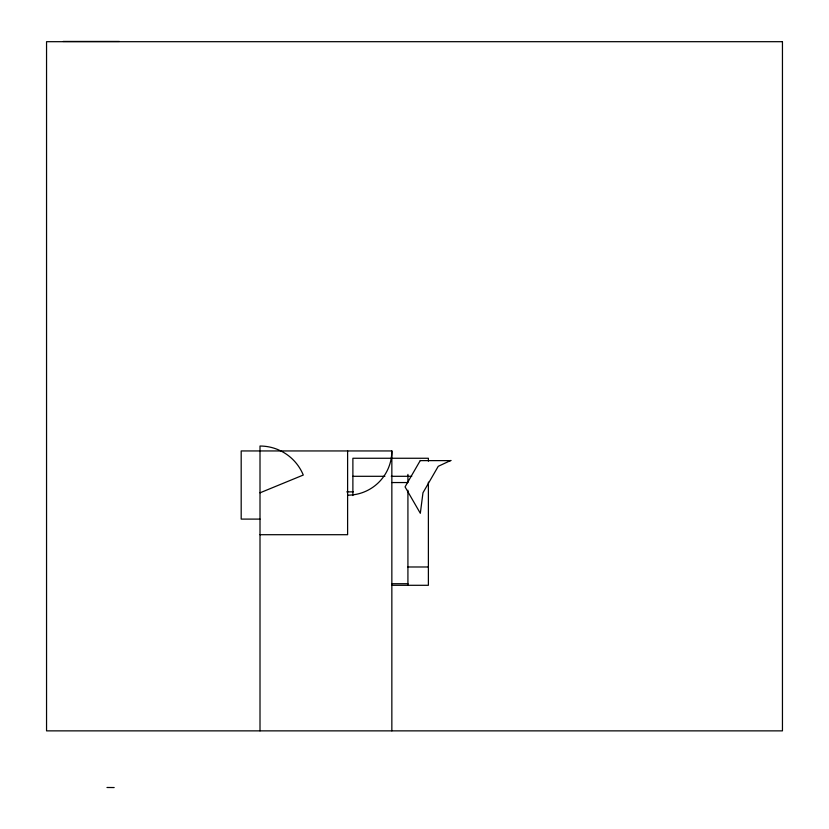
<?xml version="1.0" encoding="UTF-8"?>
<svg xmlns="http://www.w3.org/2000/svg" width="829" height="829" viewBox="0 0 829 829"><rect width="100%" height="100%" fill="white"/><g stroke="black" fill="none" stroke-linecap="round" stroke-linejoin="round"><path stroke-width="1.24" d="M420.324 460.437L405.06 486.872L420.324 513.296L422.977 492.758L438.24 466.323L450.841 460.437M260.005 492.82L303.279 475.038A46.787 46.787 0 0 0 282.109 451.587L277.953 449.619A46.787 46.787 0 0 0 260.005 446.033L260.005 730.867M63.097 41.45L119.428 41.45M391.848 730.867L391.848 450.945L241.187 450.945L241.187 519.099L260.005 519.099M420.324 460.623L450.841 460.623M352.885 476.302L384.874 476.302M391.278 476.302L411.754 476.302M391.848 482.551L407.92 482.551L407.92 474.375M346.781 491.866L353.216 491.866M260.005 534.705L347.61 534.705L347.61 450.945M407.909 566.984L428.386 566.984M391.848 583.72L407.92 583.72M391.848 585.295L428.386 585.295L428.386 482.126M106.972 787.488L114.174 787.55M428.386 461.173L428.386 458.261L352.885 458.261L352.885 495.535M407.92 490.24L407.92 585.295M391.848 450.945A44.227 44.227 0 0 1 347.61 495.172M782.452 41.688L46.548 41.688L46.548 730.867L782.452 730.867L782.452 41.688"/></g></svg>
